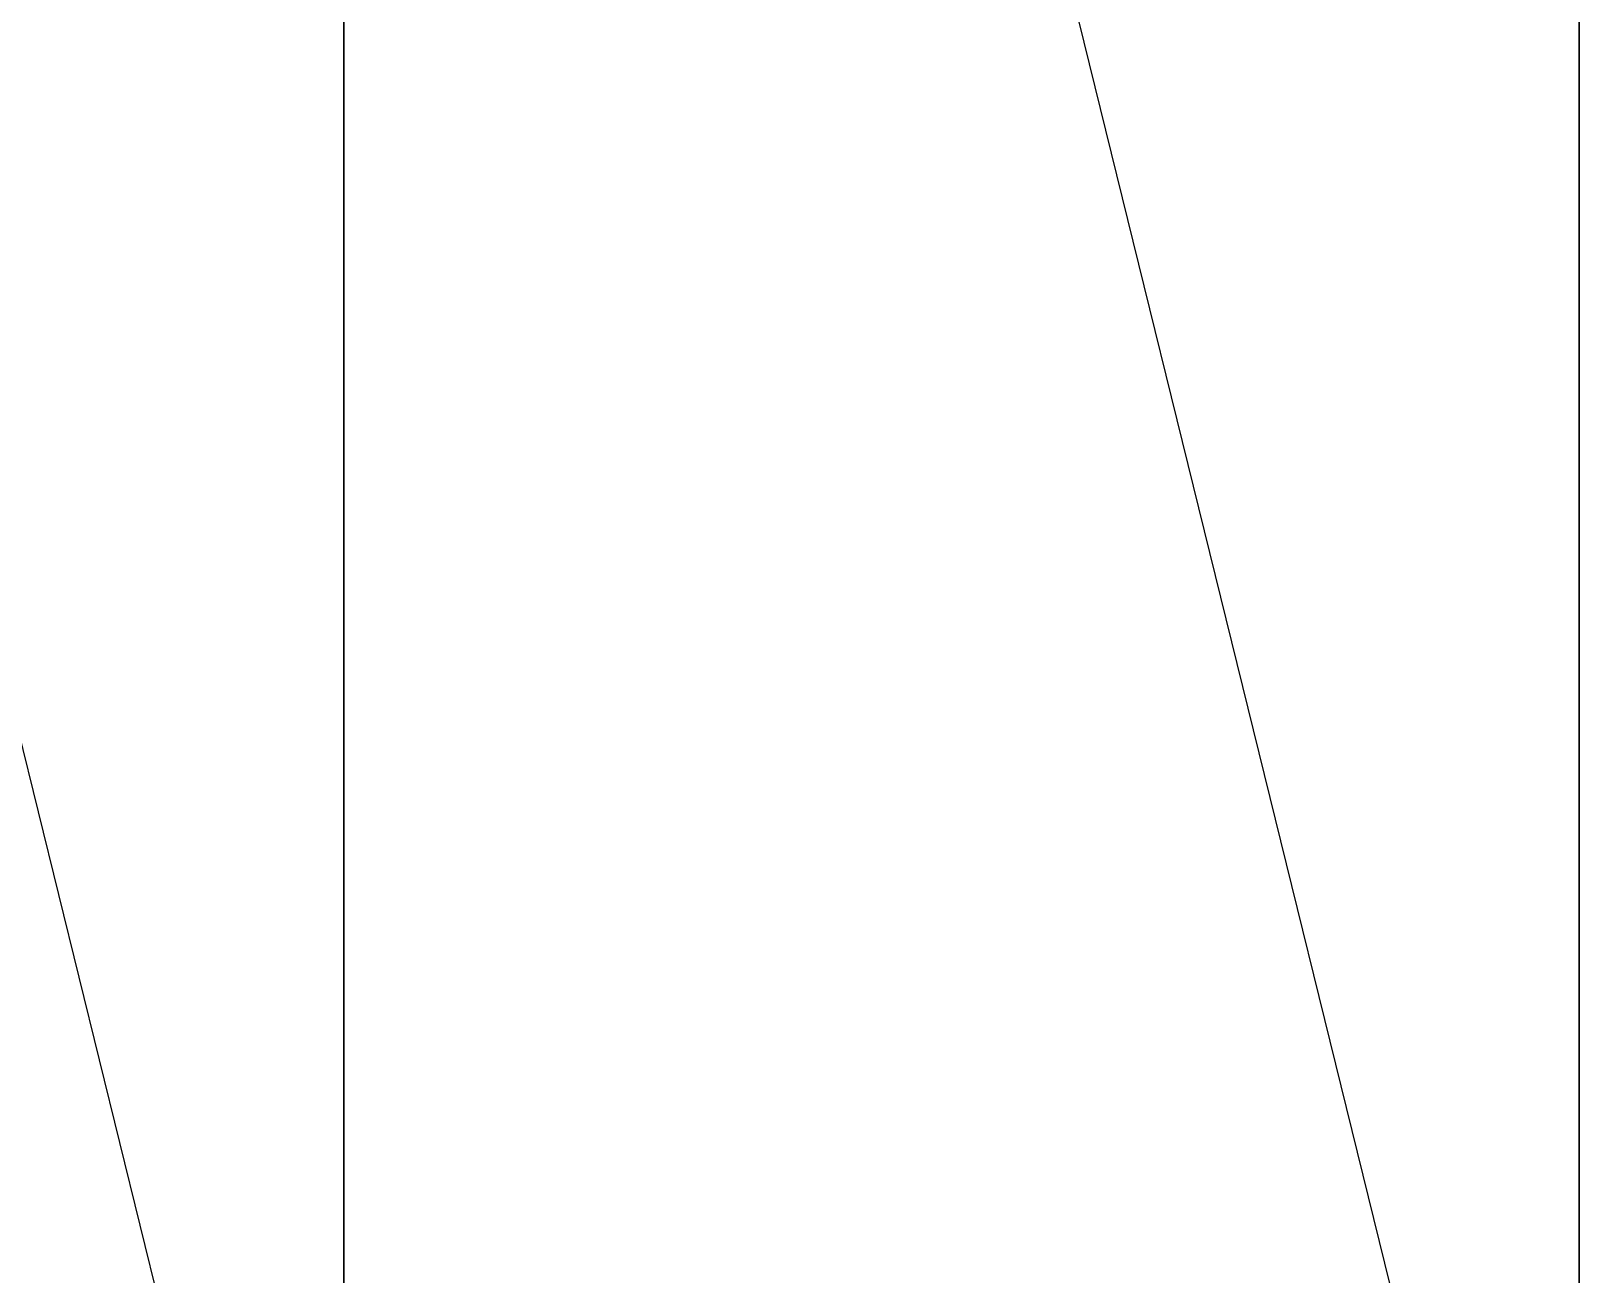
# Model space of a CAD drawing. Header units: millimetres. Extents: x 8456 to 190005487, y 619 to 455456909.
# Drawn here: x 201990 to 202608, y 158796 to 159292 of the extents above; entities that cross this region are included whole.
import ezdxf

# ---------------------------------------------------------------- set-up
doc = ezdxf.new("R2010")
doc.units = ezdxf.units.MM
doc.header["$LTSCALE"] = 400
doc.header["$MEASUREMENT"] = 0
doc.layers.get('0').update_dxf_attribs({"linetype": 'CONTINUOUS'})
doc.layers.add('A-PK', color=6, linetype='CONTINUOUS')

# ---------------------------------------------------------------- blocks, each defined once
blk = doc.blocks.new('A$C2DB436D3')
at = {"layer": 'A-PK', "color": 8}
for p, q in [((14347.54, 23923.55, 2515.73), (15051.54, 21063.55, 2515.73)), ((15051.54, 23923.55, 2515.73), (15755.54, 21063.55, 2515.73)), ((15051.54, 21063.55, 2515.73), (15051.54, 23923.55, 2515.73)), ((15051.54, 23923.55, 2515.73), (15051.54, 21063.55, 2515.73)), ((15755.54, 21063.55, 2515.73), (15755.54, 23923.55, 2515.73)), ((15755.54, 23923.55, 2515.73), (15755.54, 21063.55, 2515.73))]:
    blk.add_line(p, q, dxfattribs=at)

msp = doc.modelspace()

# ---------------------------------------------------------------- block references
at = {"xscale": 0.7, "yscale": 0.7, "zscale": 0.7}
msp.add_blockref('A$C2DB436D3', (191579.09, 143740.16, -160.09), dxfattribs=at)

doc.saveas('drawing.dxf')
